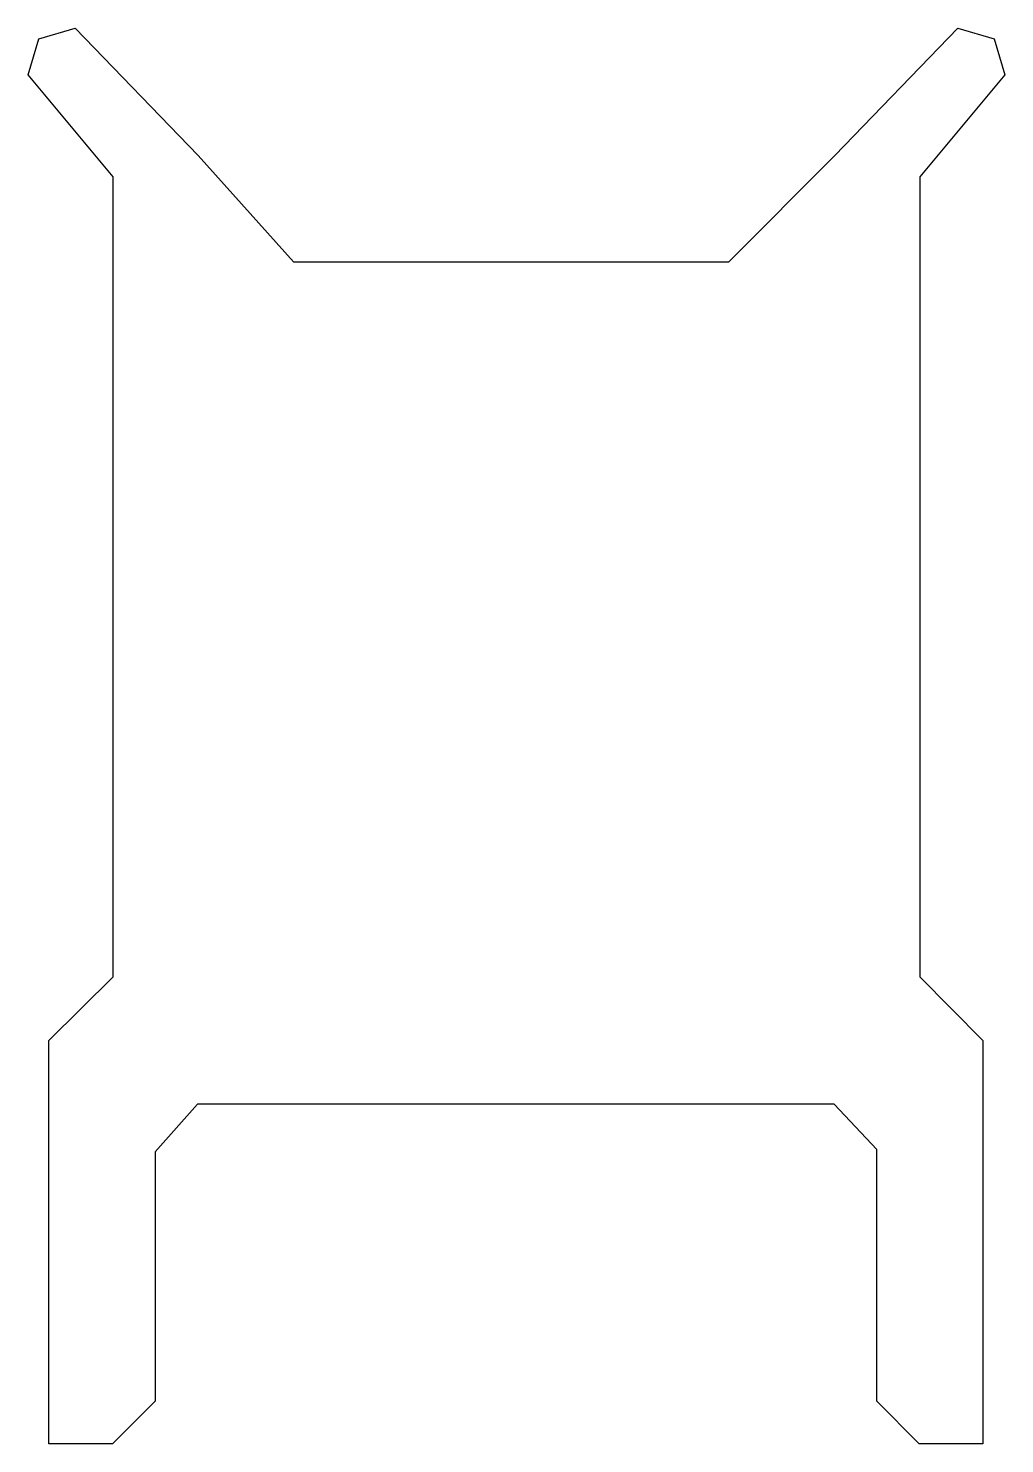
# Model space of a CAD drawing. Extents: x 9 to 239, y 5 to 338.
import ezdxf

# ---------------------------------------------------------------- set-up
doc = ezdxf.new("R2010")
doc.units = 0
doc.layers.add('Layer_1', color=7, linetype='CONTINUOUS')

msp = doc.modelspace()

# ---------------------------------------------------------------- linework, layer by layer
at = {"layer": 'Layer_1', "color": 7}
msp.add_lwpolyline([(11.332899, 335.846897), (19.832899, 338.346898), (48.832897, 308.346897), (71.332897, 283.346899), (94.892269, 283.346899), (105.082896, 283.346899), (114.457898, 283.346899), (124.580557, 283.346899), (133.207898, 283.346899), (142.582897, 283.346899), (151.957899, 283.346899), (173.832898, 283.346899), (198.832899, 308.346897), (227.832898, 338.346898), (236.332898, 335.846897), (238.832898, 327.346897), (218.832898, 303.346898), (218.832898, 114.787553), (233.700019, 99.787555), (233.700019, 4.787544), (218.70002, 4.787544), (208.70002, 14.787553), (208.70002, 56.238665), (208.70002, 74.143111), (198.70002, 84.787554), (48.700018, 84.787554), (38.700019, 73.578666), (38.700019, 56.238665), (38.700019, 14.787553), (28.700019, 4.787544), (13.700021, 4.787544), (13.700021, 99.787555), (28.832897, 114.787553), (28.832897, 223.348251), (28.832897, 303.348253), (8.832898, 327.348252), (11.332899, 335.846897)], dxfattribs=at)

doc.saveas('drawing.dxf')
